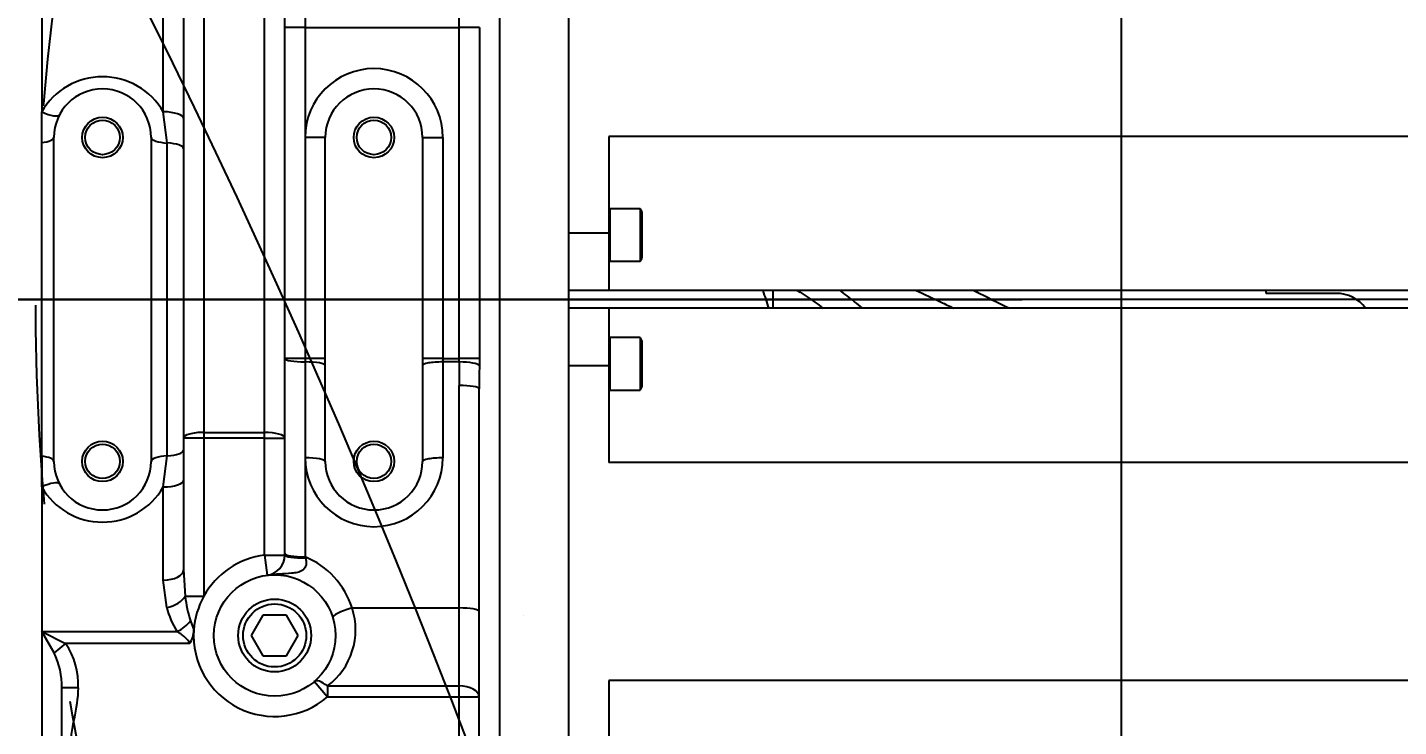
# Model space of a CAD drawing. Header units: millimetres. Extents: x 10462777 to 22643323, y 453826 to 1389191.
# Drawn here: x 11301146.9 to 11301490.8, y 597614.6 to 597790 of the extents above; entities that cross this region are included whole.
import ezdxf

# ---------------------------------------------------------------- set-up
doc = ezdxf.new("R2010")
doc.units = ezdxf.units.MM
doc.header["$LTSCALE"] = 200
doc.header["$MEASUREMENT"] = 0
doc.header["$PDMODE"] = 35
doc.header["$PDSIZE"] = -5
doc.linetypes.add('CENTER2', pattern=[1.125, 0.75, -0.125, 0.125, -0.125])
doc.linetypes.add('PHANTOM', pattern=[2.5, 1.25, -0.25, 0.25, -0.25, 0.25, -0.25])
doc.layers.get('0').update_dxf_attribs({"linetype": 'CONTINUOUS'})
doc.layers.get('DEFPOINTS').update_dxf_attribs({"linetype": 'CONTINUOUS'})
for name, color, linetype in [('$DDT_AUDIT_GENERATED_(1448)', 7, 'CONTINUOUS'), ('$DDT_AUDIT_GENERATED_(1626)', 7, 'CONTINUOUS'), ('$DDT_AUDIT_GENERATED_(77F)', 7, 'CONTINUOUS'), ('A290-7329-X315', 7, 'CONTINUOUS'), ('A290-7329-X401', 7, 'CONTINUOUS'), ('A290-7329-X402', 7, 'CONTINUOUS'), ('DV1_DEFAULT', 7, 'CONTINUOUS'), ('LIBRL_A6-BA-8X20', 7, 'CONTINUOUS'), ('LIBRL_A97L-0001-', 7, 'CONTINUOUS'), ('LIBRL_A97L-0218-', 7, 'CONTINUOUS')]:
    doc.layers.add(name, color=color, linetype=linetype)
doc.layers.add('LAYOUT', color=8, linetype='CONTINUOUS', lineweight=25)
doc.styles.get("Standard").update_dxf_attribs({"font": 'SYMBOL'})
doc.dimstyles.new('DS ROBOTEC', dxfattribs={"dimscale": 0, "dimtxt": 2.5, "dimasz": 2.5, "dimexe": 0.3, "dimexo": 0.3, "dimgap": 0.5, "dimtad": 1, "dimzin": 9, "dimdsep": 46, "dimtxsty": 'Standard', "dimblk": 'OPEN', "dimcen": 0, "dimclrd": 4, "dimclre": 4, "dimclrt": 110, "dimazin": 2, "dimtm": 1.5, "dimtfac": 1, "dimtmove": 0, "dimatfit": 3, "dimldrblk": 'OPEN', "dimfxl": 1, "dimtfill": 1, "dimtolj": 1, "dimlwd": -1, "dimlwe": -1, "dimarcsym": 0})

# ---------------------------------------------------------------- blocks, each defined once
blk = doc.blocks.new('r710ic')
at = {"layer": 'LAYOUT', "color": 3}
blk.add_circle((272041.37, 104232.63), 2050.12, dxfattribs=at)
blk = doc.blocks.new('A$C7DA30AB0')
at = {"layer": '$DDT_AUDIT_GENERATED_(1448)', "color": 7, "linetype": 'Continuous', "ltscale": 25.4}
blk.add_line((3342.98, 3025.99, 0), (3481.66, 3025.99, 0), dxfattribs=at)
at = {"layer": '$DDT_AUDIT_GENERATED_(1626)', "color": 7, "linetype": 'Continuous', "ltscale": 25.4}
for points, knots in [([(3371.26, 3028.19, 0), (3374, 3026.82, 0), (3376.98, 3025.34, 0), (3379.97, 3023.88, 0), (3380.2, 3023.77, 0)], [0.57545613, 0.57545613, 0.57545613, 0.57545613, 0.60280045, 0.6050628, 0.6050628, 0.6050628, 0.6050628]), ([(3394.48, 3023.72, 0), (3392.39, 3024.69, 0), (3389.25, 3026.17, 0), (3386.13, 3027.67, 0), (3385.08, 3028.18, 0)], [0.35256052, 0.35256052, 0.35256052, 0.35256052, 0.37316705, 0.38355816, 0.38355816, 0.38355816, 0.38355816]), ([(3407.95, 3028.16, 0), (3408.59, 3027.63, 0), (3410.47, 3026.1, 0), (3412.37, 3024.62, 0), (3413.64, 3023.67, 0)], [0.57964496, 0.57964496, 0.57964496, 0.57964496, 0.5895051, 0.60816282, 0.60816282, 0.60816282, 0.60816282]), ([(3424.26, 3023.73, 0), (3422.26, 3024.99, 0), (3420.11, 3026.47, 0), (3418, 3028.03, 0), (3417.8, 3028.17, 0)], [0.39515172, 0.39515172, 0.39515172, 0.39515172, 0.42724311, 0.43054988, 0.43054988, 0.43054988, 0.43054988])]:
    blk.add_open_spline(points, degree=3, knots=knots, dxfattribs=at)
at = {"layer": '$DDT_AUDIT_GENERATED_(77F)', "color": 7, "linetype": 'Continuous', "ltscale": 25.4}
for p, q in [((3471.5, 3121.59, 0), (3471.5, 3145.86, 0)), ((3270.03, 3121.59, 0), (3471.5, 3121.59, 0)), ((3270.03, 3066.88, 0), (3471.5, 3066.88, 0)), ((3471.5, 3042.62, 0), (3471.5, 3066.88, 0)), ((3471.5, 3028.2, 0), (3471.5, 3042.62, 0)), ((3471.5, 3042.62, 0), (3481.66, 3042.62, 0)), ((3270.03, 3028.2, 0), (3471.5, 3028.2, 0)), ((3430.36, 3023.78, 0), (3430.36, 3028.2, 0)), ((3471.5, 3028.2, 0), (3481.66, 3028.2, 0)), ((3270.03, 3023.78, 0), (3471.5, 3023.78, 0)), ((3306.79, 3024.46, 0), (3289.13, 3024.46, 0)), ((3306.79, 3023.78, 0), (3306.79, 3024.46, 0)), ((3379.17, 3023.78, 0), (3379.17, 3024.28, 0)), ((3471.5, 3009.36, 0), (3471.5, 3023.78, 0)), ((3471.5, 3023.78, 0), (3481.66, 3023.78, 0)), ((3471.5, 2985.09, 0), (3471.5, 3009.36, 0)), ((3471.5, 3009.36, 0), (3481.66, 3009.36, 0)), ((3270.03, 2985.09, 0), (3471.5, 2985.09, 0))]:
    blk.add_line(p, q, dxfattribs=at)
blk.add_arc((3289.13, 3033.61, 0), 9.14, 216.2742, 270, dxfattribs=at)
at = {"layer": 'A290-7329-X315', "color": 7, "linetype": 'CENTER2', "ltscale": 25.4}
blk.add_arc((3516.94, 3099.8, 0), 24.59, 167.2328, 167.2391, dxfattribs=at)
at = {"layer": 'A290-7329-X401', "color": 7, "linetype": 'Continuous', "ltscale": 25.4}
for p, q in [((3509.1, 3161.4, 0), (3509.1, 3125.75, 0)), ((3613.74, 3109.32, 0), (3613.74, 3156.39, 0)), ((3481.66, 2903.12, 0), (3481.66, 3148.85, 0)), ((3498.94, 2903.12, 0), (3498.94, 3148.85, 0)), ((3504.02, 3148.85, 0), (3504.02, 3048.45, 0)), ((3608.66, 3139.02, 0), (3608.66, 3123.48, 0)), ((3504.02, 3125.75, 0), (3509.1, 3125.75, 0)), ((3509.1, 3125.75, 0), (3542.1, 3125.75, 0)), ((3509.1, 3125.75, 0), (3509.1, 3122.98, 0)), ((3542.1, 3125.75, 0), (3545.41, 3121.89, 0)), ((3542.1, 3122.98, 0), (3542.1, 3125.75, 0)), ((3542.1, 3122.98, 0), (3509.1, 3122.98, 0)), ((3509.1, 3122.98, 0), (3509.1, 3103.41, 0)), ((3604.63, 3123.48, 0), (3608.66, 3123.48, 0)), ((3576.63, 3112.34, 0), (3607.79, 3112.34, 0)), ((3607.79, 3112.34, 0), (3610.64, 3114.66, 0)), ((3613.74, 3109.32, 0), (3607.79, 3112.34, 0)), ((3610.64, 3114.66, 0), (3613.74, 3109.32, 0)), ((3576.43, 3106.65, 0), (3575.6, 3108.92, 0)), ((3613.74, 3109.32, 0), (3579.75, 3109.32, 0)), ((3613.74, 3073.05, 0), (3613.74, 3109.32, 0)), ((3535.92, 3103.41, 0), (3509.1, 3103.41, 0)), ((3509.1, 3103.41, 0), (3509.1, 3047.57, 0)), ((3582.4, 3103.28, 0), (3583.26, 3096.42, 0)), ((3577.75, 3100.48, 0), (3573.1, 3100.48, 0)), ((3573.1, 3060.81, 0), (3573.1, 3100.48, 0)), ((3578.18, 3093.87, 0), (3577.75, 3100.48, 0)), ((3557.86, 3090.15, 0), (3557.23, 3095.19, 0)), ((3583.26, 3096.42, 0), (3583.26, 3073.05, 0)), ((3578.18, 3071.34, 0), (3578.18, 3093.87, 0)), ((3547.7, 3090.6, 0), (3547.62, 3090.85, 0)), ((3547.7, 3065.74, 0), (3547.7, 3090.6, 0)), ((3552.78, 3090.15, 0), (3552.78, 3089.71, 0)), ((3557.86, 3090.15, 0), (3552.78, 3090.15, 0)), ((3552.78, 3089.71, 0), (3552.78, 3040.79, 0)), ((3557.86, 3090.15, 0), (3557.86, 3060.81, 0)), ((3578.18, 3063.84, 0), (3578.18, 3071.34, 0)), ((3583.26, 3073.05, 0), (3582.25, 3065.23, 0)), ((3613.74, 3073.05, 0), (3613.74, 3065.32, 0)), ((3513.16, 3041.68, 0), (3513.16, 3065.74, 0)), ((3518.24, 2985.35, 0), (3518.24, 3066.63, 0)), ((3542.62, 3066.63, 0), (3542.62, 2985.35, 0)), ((3547.7, 3041.68, 0), (3547.7, 3065.74, 0)), ((3578.18, 2988.13, 0), (3578.18, 3063.84, 0)), ((3582.25, 3065.23, 0), (3582.25, 2986.74, 0)), ((3586.31, 3025.99, 0), (3586.31, 3066.63, 0)), ((3610.7, 3066.63, 0), (3610.7, 2985.35, 0)), ((3613.74, 3065.32, 0), (3613.74, 2986.65, 0)), ((3557.86, 3060.81, 0), (3552.78, 3060.81, 0)), ((3557.86, 3060.81, 0), (3573.1, 3060.81, 0)), ((3557.86, 3060.81, 0), (3557.86, 3059.36, 0)), ((3573.1, 3059.36, 0), (3573.1, 3060.81, 0)), ((3573.1, 3060.81, 0), (3578.18, 3060.81, 0)), ((3573.1, 3059.36, 0), (3557.86, 3059.36, 0)), ((3557.86, 3059.36, 0), (3557.86, 2911.35, 0)), ((3573.1, 2909.15, 0), (3573.1, 3059.36, 0)), ((3503.98, 3040.79, 0), (3503.99, 3042.56, 0)), ((3503.98, 3040.79, 0), (3509.03, 3040.79, 0)), ((3503.98, 2957.74, 0), (3503.98, 3040.79, 0)), ((3509.04, 3041.68, 0), (3509.03, 3040.79, 0)), ((3513.16, 3040.79, 0), (3509.03, 3040.79, 0)), ((3509.03, 3040.79, 0), (3509.03, 2957.74, 0)), ((3509.04, 3041.68, 0), (3513.16, 3041.68, 0)), ((3513.16, 3040.79, 0), (3513.16, 3041.68, 0)), ((3513.16, 2985.35, 0), (3513.16, 3040.79, 0)), ((3513.16, 3040.79, 0), (3518.24, 3040.79, 0)), ((3542.62, 3040.79, 0), (3547.7, 3040.79, 0)), ((3547.7, 3040.79, 0), (3547.7, 3041.68, 0)), ((3547.7, 2985.35, 0), (3547.7, 3040.79, 0)), ((3547.7, 3040.79, 0), (3552.78, 3040.79, 0)), ((3552.78, 3040.79, 0), (3552.78, 2957.74, 0)), ((3586.31, 2985.35, 0), (3586.31, 3025.99, 0)), ((3578.18, 2980.63, 0), (3578.18, 2988.13, 0)), ((3518.24, 2985.35, 0), (3513.16, 2985.35, 0)), ((3542.62, 2985.35, 0), (3547.7, 2985.35, 0)), ((3547.7, 2957.74, 0), (3547.7, 2985.35, 0)), ((3582.25, 2986.74, 0), (3583.26, 2978.92, 0)), ((3613.74, 2986.65, 0), (3613.74, 2978.92, 0)), ((3578.18, 2890.86, 0), (3578.18, 2980.63, 0)), ((3583.26, 2978.92, 0), (3583.26, 2885.78, 0)), ((3613.74, 2885.78, 0), (3613.74, 2978.92, 0)), ((3503.98, 2957.74, 0), (3509.03, 2957.74, 0)), ((3547.7, 2957.74, 0), (3509.03, 2957.74, 0)), ((3509.03, 2957.74, 0), (3509.1, 2945.99, 0)), ((3547.7, 2894.74, 0), (3547.7, 2957.74, 0)), ((3547.7, 2957.74, 0), (3552.78, 2957.74, 0)), ((3552.78, 2957.74, 0), (3552.78, 2899.82, 0))]:
    blk.add_line(p, q, dxfattribs=at)
for centre, radius in [((3555.32, 3110.31, 0), 15.24), ((3530.43, 3066.63, 0), 5.08), ((3530.43, 3066.63, 0), 4.32), ((3598.5, 3066.63, 0), 5.08), ((3598.5, 3066.63, 0), 4.32), ((3530.43, 2985.35, 0), 5.08), ((3530.43, 2985.35, 0), 4.32), ((3598.5, 2985.35, 0), 5.08), ((3598.5, 2985.35, 0), 4.32)]:
    blk.add_circle(centre, radius, dxfattribs=at)
for centre, radius, start, end in [((3555.32, 3110.31, 0), 20.32, 356.062, 130.5897), ((3552.58, 3108.91, 0), 17.54, 126.6536, 198.263), ((3621.83, 3122.35, 0), 17.24, 176.2277, 215.4617), ((3628.51, 3123.3, 0), 19.85, 179.4749, 205.7931), ((3581.99, 3108.86, 0), 6.39, 146.9982, 179.4567), ((3555.32, 3110.31, 0), 20.32, 331.045, 356.062), ((3563.7, 3098.68, 0), 19.26, 13.8184, 33.5503), ((3550.72, 3097.9, 0), 27.15, 5.4547, 18.7994), ((3555.32, 3109.43, 0), 20.32, 197.2382, 247.9757), ((3555.32, 3110.31, 0), 20.32, 277.1808, 331.045), ((3557.86, 3090.15, 0), 5.08, 97.1808, 180), ((3530.43, 3065.74, 0), 17.27, 0, 180), ((3598.5, 3064.29, 0), 17.58, 29.8936, 150.1064), ((3530.43, 3066.63, 0), 12.19, 0, 180), ((3598.5, 3066.63, 0), 12.19, 0, 180), ((3530.43, 2985.35, 0), 17.27, 180, 0), ((3530.43, 2985.35, 0), 12.19, 180, 0), ((3598.5, 2985.35, 0), 12.19, 180, 0), ((3598.5, 2987.69, 0), 17.58, 209.8936, 330.1064)]:
    blk.add_arc(centre, radius, start, end, dxfattribs=at)
for centre, major_axis, ratio, start_param, end_param in [((3509.1, 3125.75, 0), (-5.08, 0), 0.544081, 0, 1.570796), ((3542.1, 3125.75, 0), (3.31, -3.86), 0.388731, 5.13832, 6.283185), ((3579.75, 3106.3, 0), (-4.07, -3.04), 0.509375, 4.348499, 5.216836), ((3535.92, 3104.29, 0), (4.85, 1.51), 0.166068, 4.660906, 6.283185), ((3509.1, 3104.29, 0), (-5.08, 0), 0.173648, 0, 1.570796), ((3582.4, 3100.48, 0), (-4.88, -1.42), 0.535671, 4.557621, 5.785179), ((3583.26, 3093.87, 0), (-5.08, 0), 0.502355, 4.712389, 6.283185), ((3547.7, 3090.15, 0), (-5.08, 0), 0.13672, 3.141593, 4.728116), ((3547.7, 3089.71, 0), (-5.08, 0), 0.173648, 3.141593, 4.712389), ((3583.26, 3071.34, 0), (-5.08, 0), 0.335664, 4.712389, 6.283185), ((3613.74, 3074.75, 0), (-4.48, -2.39), 0.29994, 0, 1.412172), ((3513.16, 3066.63, 0), (-5.08, 0), 0.173648, 1.570796, 3.141593), ((3547.7, 3066.63, 0), (5.08, 0), 0.173648, 3.141593, 4.712389), ((3583.26, 3063.84, 0), (-5.08, 0), 0.27972, 4.913747, 6.283185), ((3581.23, 3066.63, 0), (5.08, 0), 0.27972, 4.913747, 6.283185), ((3615.78, 3066.63, 0), (-5.08, 0), 0.280116, 0, 1.159279), ((3557.86, 3060.81, 0), (5.08, 0), 0.285652, 3.141593, 4.712389), ((3573.1, 3060.81, 0), (-5.08, 0), 0.285652, 1.570796, 3.141593), ((3498.94, 3048.45, 0), (0, -57.62), 0.088163, 1.468295, 1.570796), ((3509.1, 3048.45, 0), (-5.08, 0), 0.173648, 0, 1.570796), ((3498.94, 3047.57, 0), (0, 57.62), 0.176327, 4.609887, 4.712389), ((3509.04, 3042.56, 0), (-5.08, 0.09), 0.17362, 0.104088, 1.573945), ((3513.16, 3042.56, 0), (-5.08, 0), 0.173648, 1.570796, 3.141593), ((3547.7, 3042.56, 0), (-5.08, 0), 0.173648, 0, 1.570796), ((3547.7, 3040.79, 0), (-5.08, 0), 0.173648, 3.141593, 4.712389), ((3342.98, 2535.77, 0), (0, 612.37), 0.243062, 5.634564, 5.646608), ((3583.26, 2988.13, 0), (-5.08, 0), 0.27972, 0, 1.369438), ((3581.23, 2985.35, 0), (-5.08, 0), 0.27972, 3.141593, 4.511031), ((3615.78, 2985.35, 0), (5.08, 0), 0.280116, 1.982313, 3.141593), ((3583.26, 2980.63, 0), (-5.08, 0), 0.335664, 0, 1.570796), ((3613.74, 2977.22, 0), (4.48, -2.39), 0.29994, 1.72942, 3.141593)]:
    blk.add_ellipse(centre, major_axis=major_axis, ratio=ratio, start_param=start_param, end_param=end_param, dxfattribs=at)
blk.add_open_spline([(3604.63, 3123.48, 0), (3604.63, 3128.66, 0), (3606.63, 3133.84, 0), (3606.63, 3139.02, 0)], degree=3, dxfattribs=at)
for points, knots in [([(3576.63, 3112.34, 0), (3576.68, 3112.15, 0), (3576.76, 3111.98, 0), (3576.97, 3111.66, 0), (3577.08, 3111.52, 0), (3577.46, 3111.1, 0), (3577.73, 3110.85, 0), (3578.3, 3110.37, 0), (3578.58, 3110.15, 0), (3579.17, 3109.72, 0), (3579.46, 3109.52, 0), (3579.75, 3109.32, 0)], [0, 0, 0, 0, 0.125, 0.125, 0.25, 0.25, 0.5, 0.5, 0.75, 0.75, 1, 1, 1, 1]), ([(3547.62, 3090.85, 0), (3547.45, 3091.4, 0), (3547.36, 3091.98, 0), (3547.55, 3093.11, 0), (3547.86, 3093.6, 0), (3548.67, 3094.22, 0), (3549.14, 3094.39, 0), (3550.1, 3094.61, 0), (3550.59, 3094.67, 0), (3552.09, 3094.81, 0), (3553.11, 3094.84, 0), (3555.16, 3094.97, 0), (3556.19, 3095.06, 0), (3557.23, 3095.19, 0)], [0, 0, 0, 0, 0.125, 0.125, 0.25, 0.25, 0.375, 0.375, 0.5, 0.5, 0.75, 0.75, 1, 1, 1, 1])]:
    blk.add_open_spline(points, degree=3, knots=knots, dxfattribs=at)
at = {"layer": 'A290-7329-X402', "color": 7, "linetype": 'Continuous', "ltscale": 25.4}
blk.add_line((3613.74, 3065.32, 0), (3613.74, 3073.05, 0), dxfattribs=at)
at = {"layer": 'DV1_DEFAULT', "color": 7, "linetype": 'CENTER2', "ltscale": 25.4}
blk.add_line((3342.98, 3369.83, 0), (3342.98, 2686.97, 0), dxfattribs=at)
at = {"layer": 'DV1_DEFAULT', "color": 1, "linetype": 'CENTER2', "ltscale": 7}
for p, q in [((5992.89, 3025.99, 0), (0, 3025.99, 0)), ((59.09, 3025.99, 0), (6051.98, 3025.99, 0))]:
    blk.add_line(p, q, dxfattribs=at)
at = {"layer": 'LAYOUT', "color": 6, "linetype": 'PHANTOM'}
for centre, radius in [((3030.45, 3025.99, 0), 2693.02), ((3025.99, 3025.99, 0), 589.24)]:
    blk.add_circle(centre, radius, dxfattribs=at)
at = {"layer": 'LIBRL_A6-BA-8X20', "color": 7, "linetype": 'Continuous', "ltscale": 25.4}
for p, q in [((3463.68, 3048.76, 0), (3463.17, 3047.88, 0)), ((3463.17, 3047.88, 0), (3463.17, 3036.43, 0)), ((3463.68, 3035.55, 0), (3463.68, 3048.76, 0)), ((3471.3, 3048.76, 0), (3463.68, 3048.76, 0)), ((3471.3, 3035.55, 0), (3471.3, 3048.76, 0)), ((3463.17, 3036.43, 0), (3463.68, 3035.55, 0)), ((3463.68, 3035.55, 0), (3471.3, 3035.55, 0)), ((3463.68, 3016.43, 0), (3463.17, 3015.55, 0)), ((3463.17, 3015.55, 0), (3463.17, 3004.1, 0)), ((3463.68, 3003.22, 0), (3463.68, 3016.43, 0)), ((3471.3, 3016.43, 0), (3463.68, 3016.43, 0)), ((3471.3, 3003.22, 0), (3471.3, 3016.43, 0)), ((3463.17, 3004.1, 0), (3463.68, 3003.22, 0)), ((3463.68, 3003.22, 0), (3471.3, 3003.22, 0))]:
    blk.add_line(p, q, dxfattribs=at)
at = {"layer": 'LIBRL_A97L-0001-', "color": 7, "linetype": 'Continuous', "ltscale": 25.4}
for p, q in [((3471.5, 3048.76, 0), (3471.3, 3048.76, 0)), ((3471.3, 3048.76, 0), (3471.3, 3035.55, 0)), ((3471.3, 3035.55, 0), (3471.5, 3035.55, 0)), ((3471.5, 3016.43, 0), (3471.3, 3016.43, 0)), ((3471.3, 3016.43, 0), (3471.3, 3003.22, 0)), ((3471.3, 3003.22, 0), (3471.5, 3003.22, 0))]:
    blk.add_line(p, q, dxfattribs=at)
at = {"layer": 'LIBRL_A97L-0218-', "color": 7, "linetype": 'Continuous', "ltscale": 25.4}
for p, q in [((3552.39, 3115.39, 0), (3549.46, 3110.31, 0)), ((3558.26, 3115.39, 0), (3552.39, 3115.39, 0)), ((3561.19, 3110.31, 0), (3558.26, 3115.39, 0)), ((3549.46, 3110.31, 0), (3552.39, 3105.23, 0)), ((3558.26, 3105.23, 0), (3561.19, 3110.31, 0)), ((3552.39, 3105.23, 0), (3558.26, 3105.23, 0))]:
    blk.add_line(p, q, dxfattribs=at)
for radius in [9.14, 7.91]:
    blk.add_circle((3555.32, 3110.31, 0), radius, dxfattribs=at)
blk = doc.blocks.new('_OPEN')
at = {"color": 0, "linetype": 'ByBlock'}
for p, q in [((-1, 0.1667), (0, 0)), ((0, 0), (-1, -0.1667)), ((0, 0), (-1, 0))]:
    blk.add_line(p, q, dxfattribs=at)
blk = doc.blocks.new('*D367')
at = {"color": 4, "linetype": 'ByBlock', "ltscale": 10, "transparency": 16777216}
for p, q in [((11300640.8, 598366.89), (11300640.8, 596883.44)), ((11300889.41, 596619.67), (11300889.41, 596925.44)), ((11300465.8, 596904.44), (11300290.8, 596904.44)), ((11300640.8, 596904.44), (11300889.41, 596904.44)), ((11301064.41, 596904.44), (11301239.41, 596904.44))]:
    blk.add_line(p, q, dxfattribs=at)
at = {"layer": 'DEFPOINTS', "color": 0, "ltscale": 10, "transparency": 16777216}
for p in [(11300640.8, 598387.89, 0), (11300889.41, 596904.44), (11300889.41, 596598.67, 0)]:
    blk.add_point(p, dxfattribs=at)
at = {"color": 4, "ltscale": 10, "transparency": 16777216, "xscale": 175, "yscale": 175, "zscale": 175}
blk.add_blockref('_OPEN', (11300640.8, 596904.44), dxfattribs=at)
at = {"color": 4, "ltscale": 10, "transparency": 16777216, "xscale": 175, "yscale": 175, "zscale": 175, "rotation": 180}
blk.add_blockref('_OPEN', (11300889.41, 596904.44), dxfattribs=at)
at = {"color": 110, "ltscale": 10, "transparency": 16777216, "insert": (11300765.1, 597063.71), "char_height": 175, "attachment_point": 5, "bg_fill": 3, "box_fill_scale": 1.25, "bg_fill_color": 256, "bg_fill_true_color": 13158600, "bg_fill_transparency": 0}
blk.add_mtext('\\A1;249', dxfattribs=at)

msp = doc.modelspace()

# ---------------------------------------------------------------- block references
at = {"ltscale": 10, "rotation": 180}
msp.add_blockref('A$C7DA30AB0', (11304764.24811, 600747.76955, 0), dxfattribs=at)
at = {"layer": 'LAYOUT', "color": 2, "rotation": 89.99999999999999}
msp.add_blockref('r710ic', (11403573.40786, 324839.74027, 0), dxfattribs=at)

# ---------------------------------------------------------------- next in the draw order: dimensions: what is measured, and where the dimension line sits
at = {"ltscale": 10}
dim = msp.add_linear_dim(base=(11300889.40943, 596904.44423, 0), p1=(11300640.79795, 598387.8894, 0), p2=(11300889.40943, 596598.67472, 0), angle=180, dimstyle='DS ROBOTEC', override={"dimscale": 70, "dimgap": 1, "dimdec": 0, "dimarcsym": 1}, dxfattribs=at)
dim.commit()
dim.dimension.update_dxf_attribs({"geometry": '*D367', "text_midpoint": (11300765.10369, 596904.44423, 0), "dimtype": 160})

doc.saveas('drawing.dxf')
